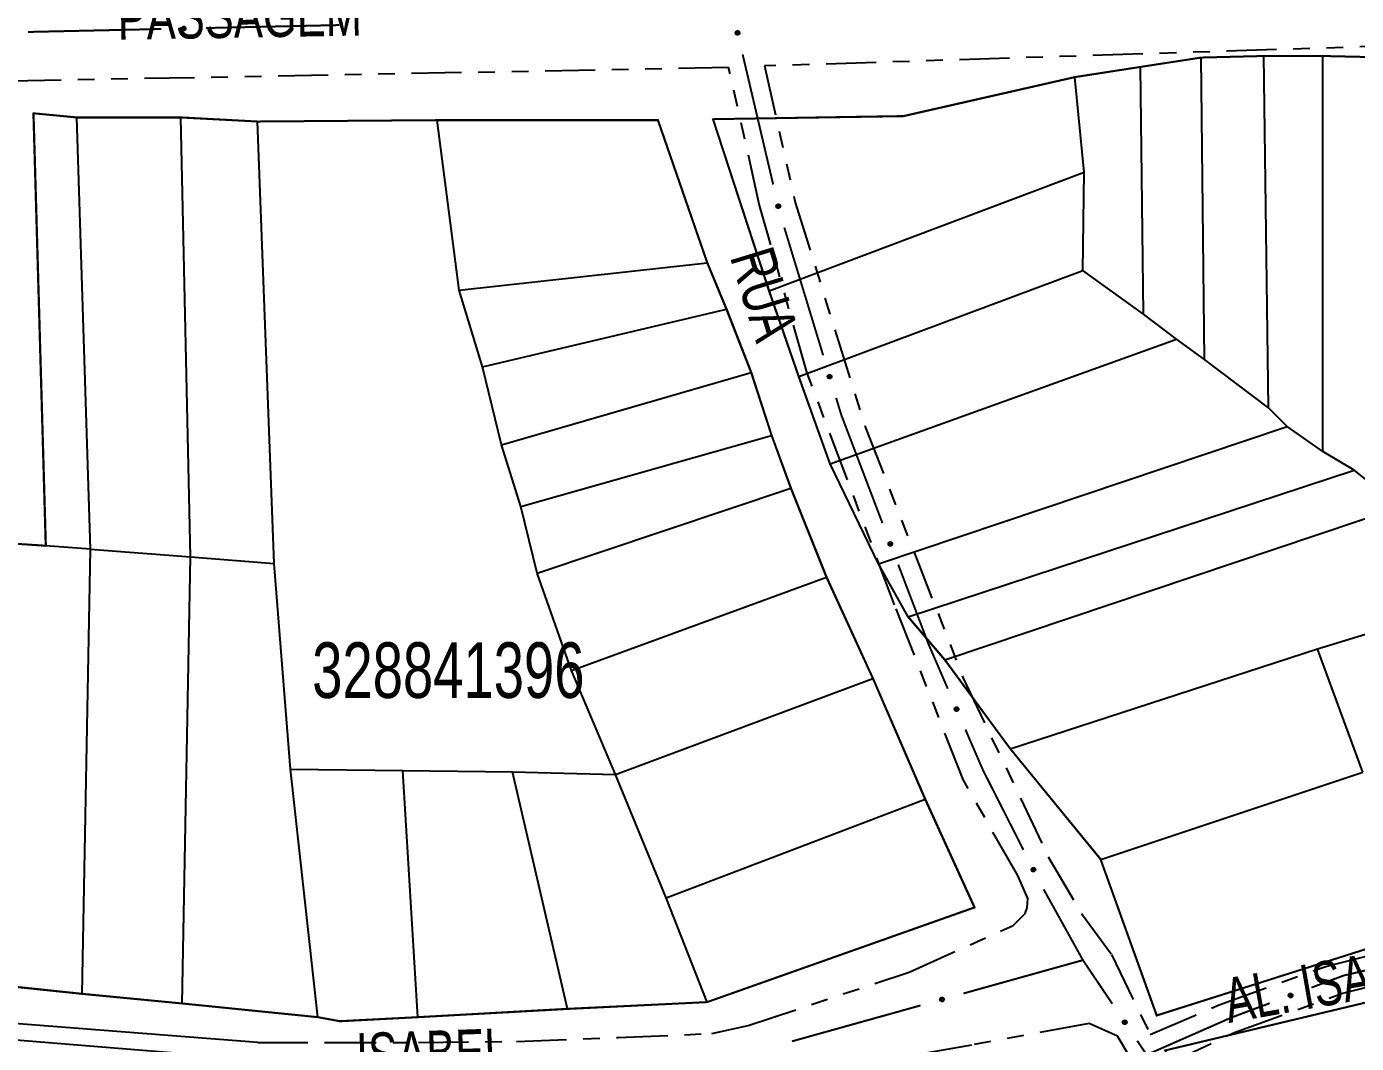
# Model space of a CAD drawing. Extents: x 203604 to 204690, y 4848469 to 4850418.
# Drawn here: x 204041.1 to 204160.6, y 4849433.1 to 4849524.5 of the extents above; entities that cross this region are included whole.
import ezdxf

# ---------------------------------------------------------------- set-up
doc = ezdxf.new("R2010")
doc.units = 0
doc.header["$LTSCALE"] = 1.5
doc.header["$MEASUREMENT"] = 0
doc.linetypes.add('TRACO_25', pattern=[8, 3, -1, 1, -1, 1, -1])
for name, color, linetype in [('CD_MALHA_LOTES', 7, 'CONTINUOUS'), ('CD_TXT_QUADRA', 2, 'CONTINUOUS'), ('RU-QUADRA', 210, 'CONTINUOUS'), ('SV-EIXO-RUA-N-PAV', 6, 'CONTINUOUS'), ('SV-EIXO-RUA-PAV', 20, 'CONTINUOUS'), ('SV-ESTIVAS', 7, 'CONTINUOUS'), ('SV-RUA-NAO-PAV', 7, 'CONTINUOUS'), ('SV-TXT-RUA-PAV', 7, 'CONTINUOUS'), ('SV-TXT-VIA-ATUAL', 250, 'CONTINUOUS')]:
    doc.layers.add(name, color=color, linetype=linetype)
doc.styles.add('ARIAL', font='ARIAL.SHX')

msp = doc.modelspace()

# ---------------------------------------------------------------- linework, layer by layer
at = {"layer": 'CD_MALHA_LOTES', "linetype": 'Continuous', "flags": 128}
for points in [[(204141.232944, 4849520.834623), (204146.700569, 4849521.675796)], [(204146.700569, 4849521.675796), (204152.308389, 4849521.815991)], [(204146.98096, 4849494.547966), (204146.700569, 4849521.675796)], [(204152.728975, 4849490.201905), (204152.308389, 4849521.815991)], [(204152.308389, 4849521.815991), (204157.635818, 4849521.815991)], [(204157.635818, 4849486.276431), (204157.635818, 4849521.815991)], [(204157.635818, 4849521.815991), (204163.80442, 4849521.675796)], [(204102.819377, 4849516.138073), (204119.923228, 4849516.418464), (204135.344733, 4849519.923352)], [(204135.344733, 4849519.923352), (204141.232944, 4849520.834623)], [(204136.185906, 4849511.371426), (204135.344733, 4849519.923352)], [(204141.513335, 4849498.613636), (204141.232944, 4849520.834623)], [(204042.866357, 4849477.809708), (204041.757916, 4849516.66672)], [(204041.757916, 4849516.66672), (204045.63746, 4849516.29724)], [(204046.869061, 4849477.501807), (204045.63746, 4849516.29724)], [(204045.63746, 4849516.29724), (204054.997628, 4849516.29724)], [(204055.859748, 4849476.824427), (204054.997628, 4849516.29724)], [(204054.997628, 4849516.29724), (204061.894593, 4849515.927759)], [(204107.866415, 4849500.716568), (204102.819377, 4849516.138073)], [(204061.894593, 4849515.927759), (204078.028567, 4849516.050919)], [(204063.372514, 4849476.208626), (204061.894593, 4849515.927759)], [(204079.999128, 4849500.779067), (204078.028567, 4849516.050919)], [(204078.028567, 4849516.050919), (204097.857343, 4849516.050919)], [(204097.857343, 4849516.050919), (204102.291107, 4849503.242269)], [(204107.866415, 4849500.716568), (204136.185906, 4849511.371426)], [(204136.045711, 4849502.53911), (204136.185906, 4849511.371426)], [(204079.999128, 4849500.779067), (204102.291107, 4849503.242269)], [(204102.291107, 4849503.242269), (204104.015348, 4849499.054825)], [(204110.530129, 4849493.005816), (204136.045711, 4849502.53911)], [(204141.513335, 4849498.613636), (204136.045711, 4849502.53911)], [(204082.09285, 4849493.882101), (204079.999128, 4849500.779067)], [(204110.530129, 4849493.005816), (204107.866415, 4849500.716568)], [(204082.09285, 4849493.882101), (204104.015348, 4849499.054825)], [(204104.015348, 4849499.054825), (204106.23223, 4849493.389461)], [(204144.457441, 4849496.370508), (204141.513335, 4849498.613636)], [(204113.334039, 4849485.154867), (204144.457441, 4849496.370508)], [(204146.98096, 4849494.547966), (204144.457441, 4849496.370508)], [(204083.817092, 4849486.861975), (204082.09285, 4849493.882101)], [(204083.817092, 4849486.861975), (204106.23223, 4849493.389461)], [(204106.23223, 4849493.389461), (204108.079632, 4849487.724096)], [(204152.728975, 4849490.201905), (204146.98096, 4849494.547966)], [(204113.334039, 4849485.154867), (204110.530129, 4849493.005816)], [(204154.411321, 4849488.519559), (204152.728975, 4849490.201905)], [(204085.541333, 4849481.31977), (204108.079632, 4849487.724096)], [(204108.079632, 4849487.724096), (204109.803873, 4849482.982432)], [(204117.6801, 4849476.182355), (204154.411321, 4849488.519559)], [(204157.635818, 4849486.276431), (204154.411321, 4849488.519559)], [(204085.541333, 4849481.31977), (204083.817092, 4849486.861975)], [(204160.439728, 4849484.594085), (204157.635818, 4849486.276431)], [(204117.6801, 4849476.182355), (204113.334039, 4849485.154867)], [(204120.343814, 4849471.415708), (204160.439728, 4849484.594085)], [(204164.575495, 4849481.299491), (204160.439728, 4849484.594085)], [(204087.019254, 4849475.346506), (204109.803873, 4849482.982432)], [(204109.803873, 4849482.982432), (204113.006036, 4849474.977025)], [(204087.019254, 4849475.346506), (204085.541333, 4849481.31977)], [(204123.638409, 4849467.560332), (204164.575495, 4849481.299491)], [(204039.048394, 4849478.056028), (204042.866357, 4849477.809708)], [(204046.869061, 4849477.501807), (204042.866357, 4849477.809708)], [(204046.1301, 4849437.536354), (204046.869061, 4849477.501807)], [(204046.869061, 4849477.501807), (204055.859748, 4849476.824427)], [(204055.120788, 4849436.674233), (204055.859748, 4849476.824427)], [(204055.859748, 4849476.824427), (204063.372514, 4849476.208626)], [(204064.850436, 4849457.734611), (204063.372514, 4849476.208626)], [(204120.343814, 4849471.415708), (204117.6801, 4849476.182355)], [(204090.098257, 4849466.602138), (204087.019254, 4849475.346506)], [(204090.098257, 4849466.602138), (204113.006036, 4849474.977025)], [(204113.006036, 4849474.977025), (204117.193479, 4849465.863178)], [(204123.638409, 4849467.560332), (204120.343814, 4849471.415708)], [(204157.145134, 4849468.5417), (204167.23921, 4849471.626001)], [(204129.52662, 4849459.569188), (204157.145134, 4849468.5417)], [(204161.210803, 4849457.466256), (204157.145134, 4849468.5417)], [(204129.52662, 4849459.569188), (204123.638409, 4849467.560332)], [(204094.03938, 4849457.24197), (204090.098257, 4849466.602138)], [(204094.03938, 4849457.24197), (204117.193479, 4849465.863178)], [(204117.193479, 4849465.863178), (204121.873563, 4849455.025089)], [(204137.657959, 4849449.615307), (204129.52662, 4849459.569188)], [(204064.850436, 4849457.734611), (204074.949564, 4849457.611451)], [(204067.313638, 4849435.442632), (204064.850436, 4849457.734611)], [(204076.304325, 4849435.442632), (204074.949564, 4849457.611451)], [(204074.949564, 4849457.611451), (204084.802372, 4849457.488291)], [(204084.802372, 4849457.488291), (204094.03938, 4849457.24197)], [(204089.728776, 4849436.181593), (204084.802372, 4849457.488291)], [(204098.596304, 4849446.157561), (204094.03938, 4849457.24197)], [(204137.657959, 4849449.615307), (204161.210803, 4849457.466256)], [(204098.596304, 4849446.157561), (204121.873563, 4849455.025089)], [(204121.873563, 4849455.025089), (204126.307327, 4849445.29544)], [(204142.704997, 4849435.595757), (204137.657959, 4849449.615307)], [(204102.291107, 4849436.797393), (204098.596304, 4849446.157561)], [(204126.307327, 4849445.29544), (204102.291107, 4849436.797393)], [(204166.117646, 4849443.026119), (204154.621615, 4849439.381036)], [(204154.621615, 4849439.381036), (204142.704997, 4849435.595757)], [(204046.1301, 4849437.536354), (204039.048394, 4849438.275315)], [(204055.120788, 4849436.674233), (204046.1301, 4849437.536354)], [(204164.676459, 4849437.518771), (204143.452337, 4849432.454447)], [(204067.313638, 4849435.442632), (204055.120788, 4849436.674233)], [(204089.728776, 4849436.181593), (204076.304325, 4849435.442632)], [(204102.291107, 4849436.797393), (204089.728776, 4849436.181593)], [(204076.304325, 4849435.442632), (204069.284199, 4849435.073152), (204067.313638, 4849435.442632)]]:
    msp.add_lwpolyline(points, dxfattribs=at)
at = {"layer": 'RU-QUADRA', "linetype": 'Continuous', "const_width": 0.18, "flags": 128}
for points in [[(204163.80442, 4849521.675796), (204157.635818, 4849521.815991), (204152.308389, 4849521.815991), (204146.700569, 4849521.675796), (204141.232944, 4849520.834623), (204135.344733, 4849519.923352), (204119.923228, 4849516.418464), (204102.819377, 4849516.138073), (204107.866415, 4849500.716568), (204110.530129, 4849493.005816), (204113.334039, 4849485.154867), (204117.6801, 4849476.182355), (204120.343814, 4849471.415708), (204123.638409, 4849467.560332), (204129.52662, 4849459.569188), (204137.657959, 4849449.615307), (204142.704997, 4849435.595757), (204166.117646, 4849443.026119)], [(204039.048394, 4849438.275315), (204046.1301, 4849437.536354), (204055.120788, 4849436.674233), (204067.313638, 4849435.442632), (204069.284199, 4849435.073152), (204076.304325, 4849435.442632), (204089.728776, 4849436.181593), (204102.291107, 4849436.797393), (204126.307327, 4849445.29544), (204121.873563, 4849455.025089), (204117.193479, 4849465.863178), (204113.006036, 4849474.977025), (204109.803873, 4849482.982432), (204108.079632, 4849487.724096), (204106.23223, 4849493.389461), (204104.015348, 4849499.054825), (204102.291107, 4849503.242269), (204097.857343, 4849516.050919), (204078.028567, 4849516.050919), (204061.894593, 4849515.927759), (204054.997628, 4849516.29724), (204045.63746, 4849516.29724), (204041.757916, 4849516.66672), (204042.866357, 4849477.809708), (204039.048394, 4849478.056028)], [(204164.676459, 4849437.518771), (204143.452337, 4849432.454447), (204147.164686, 4849424.105691), (204150.634469, 4849413.992683), (204152.844356, 4849407.639258), (204155.652754, 4849399.536339), (204159.520056, 4849389.729966), (204161.453707, 4849380.430025)]]:
    msp.add_lwpolyline(points, dxfattribs=at)
at = {"layer": 'SV-EIXO-RUA-N-PAV'}
for points in [[(204104.950217, 4849523.736859), (204104.908285, 4849523.762034), (204104.877395, 4849523.792246), (204104.858884, 4849523.824859), (204104.850041, 4849523.857943), (204104.844806, 4849523.89281), (204104.847283, 4849523.929126), (204104.858962, 4849523.968825), (204104.883921, 4849524.011065), (204104.916949, 4849524.040675), (204104.947952, 4849524.060534), (204104.981919, 4849524.071741), (204105.015875, 4849524.076259), (204105.053514, 4849524.072438), (204105.093629, 4849524.06021), (204105.135496, 4849524.034085), (204105.165576, 4849524.004259), (204105.182653, 4849523.972244), (204105.193704, 4849523.938024), (204105.198622, 4849523.902364), (204105.195984, 4849523.866729), (204105.1836, 4849523.826362), (204105.157267, 4849523.785381), (204105.127862, 4849523.75504), (204105.096095, 4849523.737518), (204105.06216, 4849523.727396), (204105.027253, 4849523.721721), (204104.990643, 4849523.722691), (204104.950217, 4849523.736859)], [(204108.605986, 4849508.160103), (204108.564055, 4849508.185278), (204108.533165, 4849508.215489), (204108.514653, 4849508.248102), (204108.50581, 4849508.281187), (204108.500575, 4849508.316053), (204108.503053, 4849508.35237), (204108.514731, 4849508.392068), (204108.53969, 4849508.434308), (204108.572718, 4849508.463918), (204108.603721, 4849508.483777), (204108.637689, 4849508.494985), (204108.671645, 4849508.499503), (204108.709284, 4849508.495681), (204108.749399, 4849508.483454), (204108.791265, 4849508.457329), (204108.821346, 4849508.427503), (204108.838422, 4849508.395487), (204108.849474, 4849508.361267), (204108.854391, 4849508.325608), (204108.851754, 4849508.289972), (204108.83937, 4849508.249605), (204108.813037, 4849508.208624), (204108.783631, 4849508.178283), (204108.751864, 4849508.160761), (204108.717929, 4849508.15064), (204108.683023, 4849508.144964), (204108.646413, 4849508.145935), (204108.605986, 4849508.160103)], [(204113.234839, 4849492.837854), (204113.191366, 4849492.860263), (204113.158585, 4849492.888411), (204113.138002, 4849492.919758), (204113.127036, 4849492.952201), (204113.119556, 4849492.986655), (204113.119678, 4849493.023056), (204113.128762, 4849493.063427), (204113.150935, 4849493.107194), (204113.181978, 4849493.13888), (204113.21163, 4849493.160703), (204113.244801, 4849493.174086), (204113.278394, 4849493.180792), (204113.316201, 4849493.179415), (204113.357023, 4849493.169809), (204113.400493, 4849493.146448), (204113.432441, 4849493.118632), (204113.451554, 4849493.087789), (204113.464796, 4849493.054356), (204113.472012, 4849493.019089), (204113.471686, 4849492.983358), (204113.46194, 4849492.942273), (204113.438315, 4849492.899674), (204113.410935, 4849492.867493), (204113.380369, 4849492.847952), (204113.34716, 4849492.835656), (204113.312694, 4849492.827733), (204113.276097, 4849492.826332), (204113.234839, 4849492.837854)], [(204118.703444, 4849477.800168), (204118.658543, 4849477.819556), (204118.623917, 4849477.845401), (204118.601242, 4849477.87527), (204118.588086, 4849477.906888), (204118.578271, 4849477.940751), (204118.575907, 4849477.977076), (204118.582215, 4849478.017973), (204118.601348, 4849478.063151), (204118.630155, 4849478.096882), (204118.658248, 4849478.12068), (204118.690428, 4849478.136296), (204118.723484, 4849478.145279), (204118.761297, 4849478.146487), (204118.80268, 4849478.13969), (204118.847643, 4849478.119352), (204118.881415, 4849478.093782), (204118.902589, 4849478.064316), (204118.918084, 4849478.031865), (204118.92769, 4849477.997173), (204118.929805, 4849477.961503), (204118.922887, 4849477.919849), (204118.902225, 4849477.875736), (204118.877106, 4849477.841761), (204118.847945, 4849477.820179), (204118.815653, 4849477.805644), (204118.781809, 4849477.795386), (204118.745393, 4849477.79149), (204118.703444, 4849477.800168)], [(204124.664587, 4849462.95095), (204124.618871, 4849462.968328), (204124.583133, 4849462.992612), (204124.559156, 4849463.021446), (204124.544611, 4849463.05245), (204124.533304, 4849463.085845), (204124.529332, 4849463.122029), (204124.53382, 4849463.163165), (204124.550931, 4849463.209148), (204124.578214, 4849463.244123), (204124.605224, 4849463.269142), (204124.63668, 4849463.28617), (204124.669305, 4849463.296611), (204124.707028, 4849463.299493), (204124.748671, 4849463.294538), (204124.794492, 4849463.276214), (204124.829365, 4849463.252166), (204124.851825, 4849463.223668), (204124.868743, 4849463.191936), (204124.879878, 4849463.157704), (204124.883572, 4849463.122163), (204124.878508, 4849463.080243), (204124.859822, 4849463.035258), (204124.836234, 4849463.000202), (204124.808059, 4849462.977348), (204124.776443, 4849462.961396), (204124.743087, 4849462.949647), (204124.70688, 4849462.94414), (204124.664587, 4849462.95095)], [(204131.581374, 4849448.523533), (204131.534676, 4849448.538068), (204131.497513, 4849448.56011), (204131.471808, 4849448.587415), (204131.455386, 4849448.617467), (204131.442047, 4849448.650103), (204131.435859, 4849448.685975), (204131.43781, 4849448.727309), (204131.452062, 4849448.774257), (204131.477144, 4849448.810842), (204131.502565, 4849448.837475), (204131.532915, 4849448.856404), (204131.564837, 4849448.86883), (204131.602311, 4849448.874026), (204131.64418, 4849448.87164), (204131.69104, 4849448.856167), (204131.727326, 4849448.834308), (204131.751495, 4849448.807244), (204131.770331, 4849448.776612), (204131.783549, 4849448.743129), (204131.789421, 4849448.707882), (204131.786943, 4849448.66573), (204131.771057, 4849448.619681), (204131.749669, 4849448.583242), (204131.722952, 4849448.5587), (204131.692376, 4849448.540834), (204131.659805, 4849448.527058), (204131.624005, 4849448.519336), (204131.581374, 4849448.523533)], [(204123.227033, 4849437.102682), (204123.25044, 4849437.145626), (204123.279339, 4849437.177747), (204123.311153, 4849437.1976), (204123.343841, 4849437.207813), (204123.378459, 4849437.214495), (204123.414848, 4849437.213531), (204123.454998, 4849437.203516), (204123.49824, 4849437.180337), (204123.5292, 4849437.14857), (204123.550332, 4849437.118421), (204123.562944, 4849437.08495), (204123.568872, 4849437.051211), (204123.566621, 4849437.013446), (204123.556074, 4849436.972857), (204123.531715, 4849436.929939), (204123.503167, 4849436.898642), (204123.471891, 4849436.880248), (204123.43816, 4849436.867781), (204123.402736, 4849436.861383), (204123.367022, 4849436.862535), (204123.326174, 4849436.873228), (204123.284133, 4849436.897832), (204123.252593, 4849436.925948), (204123.233764, 4849436.956958), (204123.222239, 4849436.990442), (204123.215114, 4849437.025082), (204123.21456, 4849437.061701), (204123.227033, 4849437.102682)], [(204154.552397, 4849437.453345), (204154.572041, 4849437.498135), (204154.598084, 4849437.532612), (204154.628081, 4849437.555117), (204154.659774, 4849437.568091), (204154.693693, 4849437.577713), (204154.73003, 4849437.579869), (204154.77089, 4849437.573328), (204154.815959, 4849437.553937), (204154.849525, 4849437.524938), (204154.873161, 4849437.496709), (204154.888593, 4849437.46444), (204154.897388, 4849437.431334), (204154.898379, 4849437.393514), (204154.891346, 4849437.352171), (204154.870752, 4849437.307325), (204154.844988, 4849437.273699), (204154.815402, 4849437.252694), (204154.782863, 4849437.237385), (204154.748117, 4849437.227977), (204154.712435, 4849437.226066), (204154.670822, 4849437.233222), (204154.626828, 4849437.254136), (204154.592997, 4849437.279448), (204154.571581, 4849437.308732), (204154.557231, 4849437.341106), (204154.547167, 4849437.375009), (204154.543479, 4849437.411446), (204154.552397, 4849437.453345)], [(204139.808799, 4849434.805318), (204139.760669, 4849434.814009), (204139.72108, 4849434.831319), (204139.692217, 4849434.855261), (204139.672228, 4849434.883068), (204139.654982, 4849434.913819), (204139.644435, 4849434.948659), (204139.641294, 4849434.98992), (204139.649673, 4849435.038263), (204139.670072, 4849435.077652), (204139.69203, 4849435.107205), (204139.719825, 4849435.129718), (204139.749979, 4849435.14597), (204139.786531, 4849435.155729), (204139.828376, 4849435.158504), (204139.876783, 4849435.148902), (204139.915478, 4849435.131665), (204139.942788, 4849435.107775), (204139.965244, 4849435.079688), (204139.982474, 4849435.048082), (204139.99263, 4849435.013823), (204139.995347, 4849434.971686), (204139.985238, 4849434.924035), (204139.968486, 4849434.885245), (204139.944986, 4849434.857607), (204139.916836, 4849434.836121), (204139.886203, 4849434.818449), (204139.851623, 4849434.806389), (204139.808799, 4849434.805318)]]:
    msp.add_lwpolyline(points, close=True, dxfattribs=at)
for points in [[(204104.877395, 4849523.792246), (204104.844806, 4849523.89281)], [(204104.908285, 4849523.762034), (204104.847283, 4849523.929126)], [(204104.890602, 4849523.77918), (204104.849028, 4849523.902575)], [(204104.927934, 4849523.7515), (204104.855222, 4849523.941872)], [(204104.950217, 4849523.736859), (204104.858962, 4849523.968825)], [(204104.971988, 4849523.731005), (204104.874078, 4849523.986944)], [(204104.990643, 4849523.722691), (204104.883921, 4849524.011065)], [(204105.008005, 4849523.726843), (204104.901053, 4849524.021307)], [(204105.027253, 4849523.721721), (204104.916949, 4849524.040675)], [(204105.042775, 4849523.727995), (204104.931851, 4849524.045354)], [(204105.06216, 4849523.727396), (204104.947952, 4849524.060534)], [(204105.078954, 4849523.735085), (204104.967881, 4849524.065023)], [(204105.096095, 4849523.737518), (204104.981919, 4849524.071741)], [(204105.111934, 4849523.749833), (204105.000075, 4849524.071177)], [(204105.127862, 4849523.75504), (204105.015875, 4849524.076259)], [(204105.143044, 4849523.772552), (204105.036797, 4849524.069984)], [(204105.157267, 4849523.785381), (204105.053514, 4849524.072438)], [(204105.168067, 4849523.80926), (204105.074765, 4849524.063477)], [(204105.1836, 4849523.826362), (204105.093629, 4849524.06021)], [(204105.186218, 4849523.851363), (204105.116787, 4849524.039701)], [(204105.195984, 4849523.866729), (204105.135496, 4849524.034085)], [(204105.195693, 4849523.888627), (204105.152478, 4849524.013038)], [(204105.198622, 4849523.902364), (204105.165576, 4849524.004259)], [(204108.533165, 4849508.215489), (204108.500575, 4849508.316053)], [(204108.564055, 4849508.185278), (204108.503053, 4849508.35237)], [(204108.546371, 4849508.202424), (204108.504797, 4849508.325818)], [(204108.583703, 4849508.174744), (204108.510992, 4849508.365115)], [(204108.605986, 4849508.160103), (204108.514731, 4849508.392068)], [(204108.627758, 4849508.154248), (204108.529847, 4849508.410187)], [(204108.646413, 4849508.145935), (204108.53969, 4849508.434308)], [(204108.663775, 4849508.150086), (204108.556823, 4849508.44455)], [(204108.683023, 4849508.144964), (204108.572718, 4849508.463918)], [(204108.698544, 4849508.151239), (204108.58762, 4849508.468597)], [(204108.717929, 4849508.15064), (204108.603721, 4849508.483777)], [(204108.734723, 4849508.158328), (204108.623651, 4849508.488266)], [(204108.751864, 4849508.160761), (204108.637689, 4849508.494985)], [(204108.767704, 4849508.173076), (204108.655845, 4849508.49442)], [(204108.783631, 4849508.178283), (204108.671645, 4849508.499503)], [(204108.798813, 4849508.195795), (204108.692566, 4849508.493227)], [(204108.813037, 4849508.208624), (204108.709284, 4849508.495681)], [(204108.823836, 4849508.232503), (204108.730535, 4849508.486721)], [(204108.83937, 4849508.249605), (204108.749399, 4849508.483454)], [(204108.841987, 4849508.274606), (204108.772556, 4849508.462945)], [(204108.851754, 4849508.289972), (204108.791265, 4849508.457329)], [(204108.851462, 4849508.31187), (204108.808248, 4849508.436281)], [(204108.854391, 4849508.325608), (204108.821346, 4849508.427503)], [(204113.158585, 4849492.888411), (204113.119556, 4849492.986655)], [(204113.191366, 4849492.860263), (204113.119678, 4849493.023056)], [(204113.17261, 4849492.876228), (204113.123137, 4849492.996673)], [(204113.211655, 4849492.851022), (204113.126775, 4849493.036289)], [(204113.234839, 4849492.837854), (204113.128762, 4849493.063427)], [(204113.256944, 4849492.833421), (204113.142674, 4849493.082486)], [(204113.276097, 4849492.826332), (204113.150935, 4849493.107194)], [(204113.293154, 4849492.831599), (204113.167369, 4849493.118523)], [(204113.312694, 4849492.827733), (204113.181978, 4849493.13888)], [(204113.327776, 4849492.834999), (204113.196546, 4849493.144513)], [(204113.34716, 4849492.835656), (204113.21163, 4849493.160703)], [(204113.363421, 4849492.844415), (204113.231227, 4849493.166473)], [(204113.380369, 4849492.847952), (204113.244801, 4849493.174086)], [(204113.395378, 4849492.861267), (204113.262956, 4849493.174698)], [(204113.410935, 4849492.867493), (204113.278394, 4849493.180792)], [(204113.424952, 4849492.885952), (204113.299677, 4849493.175884)], [(204113.438315, 4849492.899674), (204113.316201, 4849493.179415)], [(204113.447547, 4849492.924202), (204113.337987, 4849493.171848)], [(204113.46194, 4849492.942273), (204113.357023, 4849493.169809)], [(204113.462934, 4849492.967392), (204113.38146, 4849493.150842)], [(204113.471686, 4849492.983358), (204113.400493, 4849493.146448)], [(204113.469978, 4849493.005191), (204113.418802, 4849493.126544)], [(204113.472012, 4849493.019089), (204113.432441, 4849493.118632)], [(204118.658543, 4849477.819556), (204118.575907, 4849477.977076)], [(204118.623917, 4849477.845401), (204118.578271, 4849477.940751)], [(204118.638741, 4849477.834204), (204118.58116, 4849477.950991)], [(204118.679415, 4849477.811723), (204118.582085, 4849477.990762)], [(204118.703444, 4849477.800168), (204118.582215, 4849478.017973)], [(204118.725801, 4849477.797254), (204118.594793, 4849478.037937)], [(204118.745393, 4849477.79149), (204118.601348, 4849478.063151)], [(204118.762051, 4849477.797909), (204118.616969, 4849478.075576)], [(204118.781809, 4849477.795386), (204118.630155, 4849478.096882)], [(204118.79636, 4849477.803665), (204118.644304, 4849478.103497)], [(204118.815653, 4849477.805644), (204118.658248, 4849478.12068)], [(204118.831279, 4849477.815493), (204118.677405, 4849478.127773)], [(204118.847945, 4849477.820179), (204118.690428, 4849478.136296)], [(204118.86201, 4849477.834487), (204118.708498, 4849478.138145)], [(204118.877106, 4849477.841761), (204118.723484, 4849478.145279)], [(204118.88983, 4849477.861133), (204118.745053, 4849478.141836)], [(204118.902225, 4849477.875736), (204118.761297, 4849478.146487)], [(204118.90976, 4849477.900837), (204118.783549, 4849478.140425)], [(204118.922887, 4849477.919849), (204118.80268, 4849478.13969)], [(204118.922164, 4849477.944976), (204118.828354, 4849478.122436)], [(204118.929805, 4849477.961503), (204118.847643, 4849478.119352)], [(204118.92661, 4849477.983168), (204118.867268, 4849478.100744)], [(204118.92769, 4849477.997173), (204118.881415, 4849478.093782)], [(204124.618871, 4849462.968328), (204124.529332, 4849463.122029)], [(204124.583133, 4849462.992612), (204124.533304, 4849463.085845)], [(204124.664587, 4849462.95095), (204124.53382, 4849463.163165)], [(204124.64007, 4849462.961428), (204124.534897, 4849463.135976)], [(204124.598439, 4849462.982084), (204124.535736, 4849463.096202)], [(204124.687051, 4849462.94903), (204124.5455, 4849463.183668)], [(204124.70688, 4849462.94414), (204124.550931, 4849463.209148)], [(204124.723237, 4849462.951292), (204124.565986, 4849463.222253)], [(204124.743087, 4849462.949647), (204124.578214, 4849463.244123)], [(204124.757257, 4849462.958563), (204124.592056, 4849463.251359)], [(204124.776443, 4849462.961396), (204124.605224, 4849463.269142)], [(204124.791617, 4849462.971928), (204124.624048, 4849463.277079)], [(204124.808059, 4849462.977348), (204124.63668, 4849463.28617)], [(204124.821476, 4849462.992266), (204124.65465, 4849463.288819)], [(204124.836234, 4849463.000202), (204124.669305, 4849463.296611)], [(204124.848086, 4849463.020119), (204124.691006, 4849463.294127)], [(204124.859822, 4849463.035258), (204124.707028, 4849463.299493)], [(204124.866237, 4849463.060668), (204124.729527, 4849463.294424)], [(204124.878508, 4849463.080243), (204124.748671, 4849463.294538)], [(204124.876671, 4849463.105314), (204124.775086, 4849463.278439)], [(204124.883572, 4849463.122163), (204124.794492, 4849463.276214)], [(204124.87942, 4849463.143665), (204124.814923, 4849463.258495)], [(204124.879878, 4849463.157704), (204124.829365, 4849463.252166)], [(204131.534676, 4849448.538068), (204131.435859, 4849448.685975)], [(204131.581374, 4849448.523533), (204131.43781, 4849448.727309)], [(204131.556259, 4849448.532484), (204131.440556, 4849448.700237)], [(204131.497513, 4849448.56011), (204131.442047, 4849448.650103)], [(204131.513437, 4849448.550542), (204131.443838, 4849448.660591)], [(204131.603913, 4849448.522998), (204131.448208, 4849448.748491)], [(204131.624005, 4849448.519336), (204131.452062, 4849448.774257)], [(204131.639891, 4849448.527479), (204131.466284, 4849448.788262)], [(204131.659805, 4849448.527058), (204131.477144, 4849448.810842)], [(204131.6734, 4849448.536828), (204131.490515, 4849448.818916)], [(204131.692376, 4849448.540834), (204131.502565, 4849448.837475)], [(204131.706874, 4849448.552279), (204131.520866, 4849448.846553)], [(204131.722952, 4849448.5587), (204131.532915, 4849448.856404)], [(204131.735426, 4849448.574414), (204131.550689, 4849448.860152)], [(204131.749669, 4849448.583242), (204131.564837, 4849448.86883)], [(204131.760275, 4849448.603851), (204131.586649, 4849448.867685)], [(204131.771057, 4849448.619681), (204131.602311, 4849448.874026)], [(204131.775899, 4849448.645438), (204131.625079, 4849448.87035)], [(204131.786943, 4849448.66573), (204131.64418, 4849448.87164)], [(204131.783569, 4849448.690641), (204131.671534, 4849448.857195)], [(204131.789421, 4849448.707882), (204131.69104, 4849448.856167)], [(204131.783955, 4849448.729088), (204131.712522, 4849448.839737)], [(204131.783549, 4849448.743129), (204131.727326, 4849448.834308)], [(204123.227033, 4849437.102682), (204123.454998, 4849437.203516)], [(204123.240733, 4849437.125556), (204123.427913, 4849437.20613)], [(204123.25044, 4849437.145626), (204123.414848, 4849437.213531)], [(204123.266835, 4849437.164007), (204123.388392, 4849437.210683)], [(204123.279339, 4849437.177747), (204123.378459, 4849437.214495)], [(204154.543479, 4849437.411446), (204154.815959, 4849437.553937)], [(204154.547167, 4849437.375009), (204154.849525, 4849437.524938)], [(204154.549355, 4849437.431006), (204154.790783, 4849437.560636)], [(204154.549803, 4849437.394752), (204154.828294, 4849437.538245)], [(204154.552397, 4849437.453345), (204154.77089, 4849437.573328)], [(204154.555363, 4849437.360411), (204154.856059, 4849437.510751)], [(204154.557231, 4849437.341106), (204154.873161, 4849437.496709)], [(204154.564088, 4849437.477307), (204154.743681, 4849437.573613)], [(204154.566991, 4849437.325425), (204154.880145, 4849437.477511)], [(204154.571581, 4849437.308732), (204154.888593, 4849437.46444)], [(204154.572041, 4849437.498135), (204154.73003, 4849437.579869)], [(204154.585809, 4849437.294586), (204154.890339, 4849437.44636)], [(204154.586802, 4849437.517853), (204154.703915, 4849437.574766)], [(204154.592997, 4849437.279448), (204154.897388, 4849437.431334)], [(204154.598084, 4849437.532612), (204154.693693, 4849437.577713)], [(204154.612296, 4849437.266614), (204154.893821, 4849437.409785)], [(204154.626828, 4849437.254136), (204154.898379, 4849437.393514)], [(204154.651885, 4849437.246457), (204154.892191, 4849437.371297)], [(204154.670822, 4849437.233222), (204154.891346, 4849437.352171)], [(204154.695953, 4849437.233802), (204154.873945, 4849437.326595)], [(204154.712435, 4849437.226066), (204154.870752, 4849437.307325)], [(204154.734118, 4849437.229137), (204154.852032, 4849437.287806)], [(204154.748117, 4849437.227977), (204154.844988, 4849437.273699)], [(204123.21456, 4849437.061701), (204123.49824, 4849437.180337)], [(204123.215114, 4849437.025082), (204123.5292, 4849437.14857)], [(204123.219431, 4849437.044527), (204123.509186, 4849437.163646)], [(204123.22203, 4849437.009836), (204123.534495, 4849437.133876)], [(204123.22209, 4849437.080686), (204123.47373, 4849437.189167)], [(204123.222239, 4849436.990442), (204123.550332, 4849437.118421)], [(204123.23062, 4849436.973983), (204123.555647, 4849437.098696)], [(204123.233764, 4849436.956958), (204123.562944, 4849437.08495)], [(204123.246728, 4849436.941645), (204123.563136, 4849437.066786)], [(204123.252593, 4849436.925948), (204123.568872, 4849437.051211)], [(204123.270723, 4849436.911508), (204123.563473, 4849437.030047)], [(204123.284133, 4849436.897832), (204123.566621, 4849437.013446)], [(204123.308441, 4849436.888035), (204123.558553, 4849436.99184)], [(204123.326174, 4849436.873228), (204123.556074, 4849436.972857)], [(204123.351263, 4849436.871653), (204123.536547, 4849436.948865)], [(204123.367022, 4849436.862535), (204123.531715, 4849436.929939)], [(204123.388889, 4849436.863738), (204123.511393, 4849436.912095)], [(204123.402736, 4849436.861383), (204123.503167, 4849436.898642)], [(204139.808799, 4849434.805318), (204139.641294, 4849434.98992)], [(204139.760669, 4849434.814009), (204139.644435, 4849434.948659)], [(204139.782774, 4849434.811117), (204139.647345, 4849434.96339)], [(204139.831233, 4849434.807555), (204139.649013, 4849435.012219)], [(204139.851623, 4849434.806389), (204139.649673, 4849435.038263)], [(204139.72108, 4849434.831319), (204139.654982, 4849434.913819)], [(204139.738059, 4849434.823779), (204139.655471, 4849434.924447)], [(204139.866388, 4849434.816421), (204139.662067, 4849435.053909)], [(204139.886203, 4849434.818449), (204139.670072, 4849435.077652)], [(204139.898495, 4849434.829815), (204139.68235, 4849435.087306)], [(204139.916836, 4849434.836121), (204139.69203, 4849435.107205)], [(204139.929818, 4849434.84926), (204139.709077, 4849435.118462)], [(204139.944986, 4849434.857607), (204139.719825, 4849435.129718)], [(204139.955436, 4849434.874734), (204139.737004, 4849435.135621)], [(204139.968486, 4849434.885245), (204139.749979, 4849435.14597)], [(204139.976481, 4849434.907), (204139.771767, 4849435.147513)], [(204139.985238, 4849434.924035), (204139.786531, 4849435.155729)], [(204139.986879, 4849434.950191), (204139.809579, 4849435.154877)], [(204139.995347, 4849434.971686), (204139.828376, 4849435.158504)], [(204139.988939, 4849434.995994), (204139.857298, 4849435.147527)], [(204139.99263, 4849435.013823), (204139.876783, 4849435.148902)], [(204139.984601, 4849435.034198), (204139.900119, 4849435.135235)], [(204139.982474, 4849435.048082), (204139.915478, 4849435.131665)]]:
    msp.add_lwpolyline(points, dxfattribs=at)
at = {"layer": 'SV-EIXO-RUA-N-PAV', "const_width": 0.18}
for points in [[(204108.223354, 4849510.272229), (204105.481527, 4849521.954796)], [(204112.716312, 4849494.920788), (204109.224131, 4849506.40141)], [(204114.35, 4849489.55), (204113.880372, 4849491.093914)], [(204114.487368, 4849489.189013), (204114.35, 4849489.55)], [(204118.043917, 4849479.84284), (204114.487368, 4849489.189013)], [(204122.17, 4849469), (204119.466536, 4849476.10437)], [(204122.328156, 4849468.634084), (204122.17, 4849469)], [(204123.915138, 4849464.96237), (204122.328156, 4849468.634084)], [(204127.08, 4849457.64), (204125.50212, 4849461.290655)], [(204127.09038, 4849457.61954), (204127.08, 4849457.64)], [(204130.709709, 4849450.485084), (204127.09038, 4849457.61954)], [(204136.06, 4849440.57), (204132.535832, 4849446.92659)], [(204159.51, 4849439.19), (204168.169463, 4849441.209597)], [(204125.321397, 4849437.57292), (204135.916489, 4849440.529947)], [(204135.916489, 4849440.529947), (204136.06, 4849440.57)], [(204136.468752, 4849439.962936), (204136.06, 4849440.57)], [(204138.702825, 4849436.644967), (204136.468752, 4849439.962936)], [(204156.598803, 4849438.10119), (204159.408706, 4849439.152116)], [(204159.408706, 4849439.152116), (204159.51, 4849439.19)], [(204109.910353, 4849433.271788), (204121.468636, 4849436.497637)], [(204149.43, 4849435.42), (204152.852266, 4849436.699955)], [(204141.79, 4849432.06), (204149.113085, 4849435.280624)], [(204149.113085, 4849435.280624), (204149.43, 4849435.42)], [(204141.79, 4849432.06), (204140.936898, 4849433.326998)]]:
    msp.add_lwpolyline(points, dxfattribs=at)
at = {"layer": 'SV-EIXO-RUA-PAV'}
msp.add_lwpolyline([(204055.39044, 4849524.17784), (204055.357131, 4849524.142027), (204055.321181, 4849524.118058), (204055.285443, 4849524.106698), (204055.251244, 4849524.104893), (204055.21605, 4849524.106988), (204055.181032, 4849524.116928), (204055.14461, 4849524.13657), (204055.10845, 4849524.16973), (204055.086317, 4849524.208172), (204055.073304, 4849524.242613), (204055.069369, 4849524.278165), (204055.071977, 4849524.312321), (204055.083505, 4849524.348354), (204055.10377, 4849524.385069), (204055.137995, 4849524.420623), (204055.173401, 4849524.443879), (204055.208257, 4849524.45396), (204055.244023, 4849524.45769), (204055.279929, 4849524.455121), (204055.314246, 4849524.445165), (204055.351177, 4849524.424694), (204055.38582, 4849524.39045), (204055.409419, 4849524.355402), (204055.419987, 4849524.320696), (204055.422866, 4849524.285401), (204055.421194, 4849524.250076), (204055.412668, 4849524.214459), (204055.39044, 4849524.17784)], close=True, dxfattribs=at)
for points in [[(204055.314246, 4849524.445165), (204055.137995, 4849524.420623)], [(204055.292763, 4849524.449412), (204055.162101, 4849524.432882)], [(204055.279929, 4849524.455121), (204055.173401, 4849524.443879)], [(204055.419987, 4849524.320696), (204055.069369, 4849524.278165)], [(204055.409419, 4849524.355402), (204055.071977, 4849524.312321)], [(204055.418819, 4849524.303423), (204055.073037, 4849524.26304)], [(204055.422866, 4849524.285401), (204055.073304, 4849524.242613)], [(204055.411216, 4849524.338742), (204055.073679, 4849524.295811)], [(204055.395428, 4849524.37388), (204055.082446, 4849524.33149)], [(204055.38582, 4849524.39045), (204055.083505, 4849524.348354)], [(204055.418268, 4849524.26656), (204055.084823, 4849524.223719)], [(204055.421194, 4849524.250076), (204055.086317, 4849524.208172)], [(204055.364693, 4849524.405958), (204055.09667, 4849524.36729)], [(204055.412199, 4849524.232305), (204055.101976, 4849524.188611)], [(204055.351177, 4849524.424694), (204055.10377, 4849524.385069)], [(204055.412668, 4849524.214459), (204055.10845, 4849524.16973)], [(204055.327259, 4849524.43243), (204055.128628, 4849524.403481)], [(204055.400673, 4849524.197929), (204055.130012, 4849524.155108)], [(204055.39044, 4849524.17784), (204055.14461, 4849524.13657)], [(204055.371504, 4849524.15907), (204055.170205, 4849524.127333)], [(204055.357131, 4849524.142027), (204055.181032, 4849524.116928)], [(204055.336697, 4849524.128275), (204055.207369, 4849524.113139)], [(204055.321181, 4849524.118058), (204055.21605, 4849524.106988)]]:
    msp.add_lwpolyline(points, dxfattribs=at)
at = {"layer": 'SV-EIXO-RUA-PAV', "const_width": 0.18}
for points in [[(204069.240963, 4849524.59343), (204057.24388, 4849524.328826)], [(204053.244853, 4849524.240625), (204041.247771, 4849523.976021)]]:
    msp.add_lwpolyline(points, dxfattribs=at)
at = {"layer": 'SV-ESTIVAS', "linetype": 'Continuous'}
for points in [[(204061.91, 4849433.18, 4.78), (204015.07, 4849436.83, 4.78), (203968.13, 4849439.99, 4.77)], [(203968.42, 4849438.59, 4.84), (204014.06, 4849435.52, 5.02), (204061.48, 4849431.68, 4.87)]]:
    msp.add_polyline3d(points, dxfattribs=at)
at = {"layer": 'SV-RUA-NAO-PAV', "linetype": 'TRACO_25'}
for points in [[(204236.8, 4849508.06, 3.86), (204237.41, 4849525.07, 5.91), (204107.44, 4849520.92, 5.91)], [(204107.44, 4849520.92, 5.14), (204110.2, 4849508.65, 5.14), (204116.49, 4849488.48, 5.14), (204125.28, 4849465.97, 5.14), (204132.95, 4849449.86, 5.14), (204135.93, 4849444.76, 5.14), (204138.63, 4849441.08, 5.14), (204142.09, 4849433.9, 5.45), (204148.3, 4849436.54, 3.91), (204157.88, 4849440.01, 3.91), (204171.12, 4849443.37, 3.91), (204180.59, 4849444.69, 3.91), (204195.56, 4849443.57, 3.91)], [(204061.91, 4849433.18, 4.72), (204068.04, 4849433.18, 4.72), (204076.35, 4849433.17, 4.72), (204085.15, 4849433.26, 4.75), (204094.26, 4849433.63, 5.03), (204102.7, 4849433.97, 5.14), (204105.98, 4849434.69, 5.14), (204120.45, 4849439.5, 5.14), (204129.78, 4849443.69, 5.14), (204130.87, 4849444.77, 5.14), (204131.05, 4849445.26, 5.14), (204131.11, 4849446.12, 5.14), (204130.2, 4849448.16, 5.14), (204125.3, 4849456.79, 5.14), (204119.14, 4849472.49, 5.14), (204111.28, 4849493.31, 5.14), (204106.98, 4849508.5, 5.14), (204104.22, 4849520.77, 5.14), (204032.301714, 4849519.415883, 5.14), (203943.780539, 4849515.970448, 5.14), (203922.88, 4849514.98, 5.14)], [(204160.89, 4849369.61, 7.75), (204160.33, 4849376.17, 7.75), (204159.31, 4849381.85, 7.75), (204155.15, 4849392.08, 7.92), (204152.99, 4849399.62, 7.93), (204151.17, 4849406.2, 7.59), (204151.14, 4849409.92, 7.28), (204150.33, 4849415.52, 6.8), (204147.16, 4849424.11, 5.89), (204143.52, 4849431.15, 5.89), (204149.73, 4849434.1, 3.91), (204159.3, 4849437.56, 3.91), (204172.54, 4849440.92, 3.91), (204182.02, 4849442.25, 3.91), (204195.05, 4849441.02, 3.91)], [(204158.97, 4849369.44, 7.75), (204158.74, 4849375.77, 7.75), (204157.64, 4849381.4, 7.75), (204153.83, 4849389.85, 7.75), (204151.85, 4849396.84, 7.76), (204149.58, 4849404.61, 7.79), (204149.37, 4849406.14, 7.67), (204149.41, 4849410.14, 7.53), (204148.57, 4849414.17, 7.51), (204145.37, 4849422.23, 6.64), (204141.24, 4849430.28, 5.96), (204139.16, 4849433.74, 5.87), (204136.62, 4849434.87, 5.89), (204126.04, 4849432.93, 5.7), (204114.91, 4849430.96, 5.63), (204106.25, 4849430.26, 5.57), (204098.56, 4849430.32, 5.45), (204089.2, 4849430.18, 5.43), (204075.93, 4849429.42, 4.9), (204061.46, 4849428.98, 4.32), (204061.48, 4849431.68, 4.32)]]:
    msp.add_polyline3d(points, dxfattribs=at)

# ---------------------------------------------------------------- texts
at = {"layer": 'CD_TXT_QUADRA', "style": 'ARIAL', "width": 0.7}
msp.add_text('328841396', height=5, dxfattribs=at).set_placement((204066.795984, 4849464.12789))
at = {"layer": 'SV-TXT-RUA-PAV', "style": 'ARIAL', "width": 0.7}
msp.add_text('PASSAGEM', height=4, rotation=1, dxfattribs=at).set_placement((204049.337647, 4849523.273163))
at = {"layer": 'SV-TXT-VIA-ATUAL', "style": 'ARIAL', "width": 0.7}
for s, rotation, p in [('RUA', 287, (204104.312019, 4849503.781143)), ('AL. ISABEL', 10, (204149.154376, 4849434.909338)), ('ISABEL', 2, (204070.822158, 4849429.989923))]:
    msp.add_text(s, height=4, rotation=rotation, dxfattribs=at).set_placement(p)

doc.saveas('drawing.dxf')
